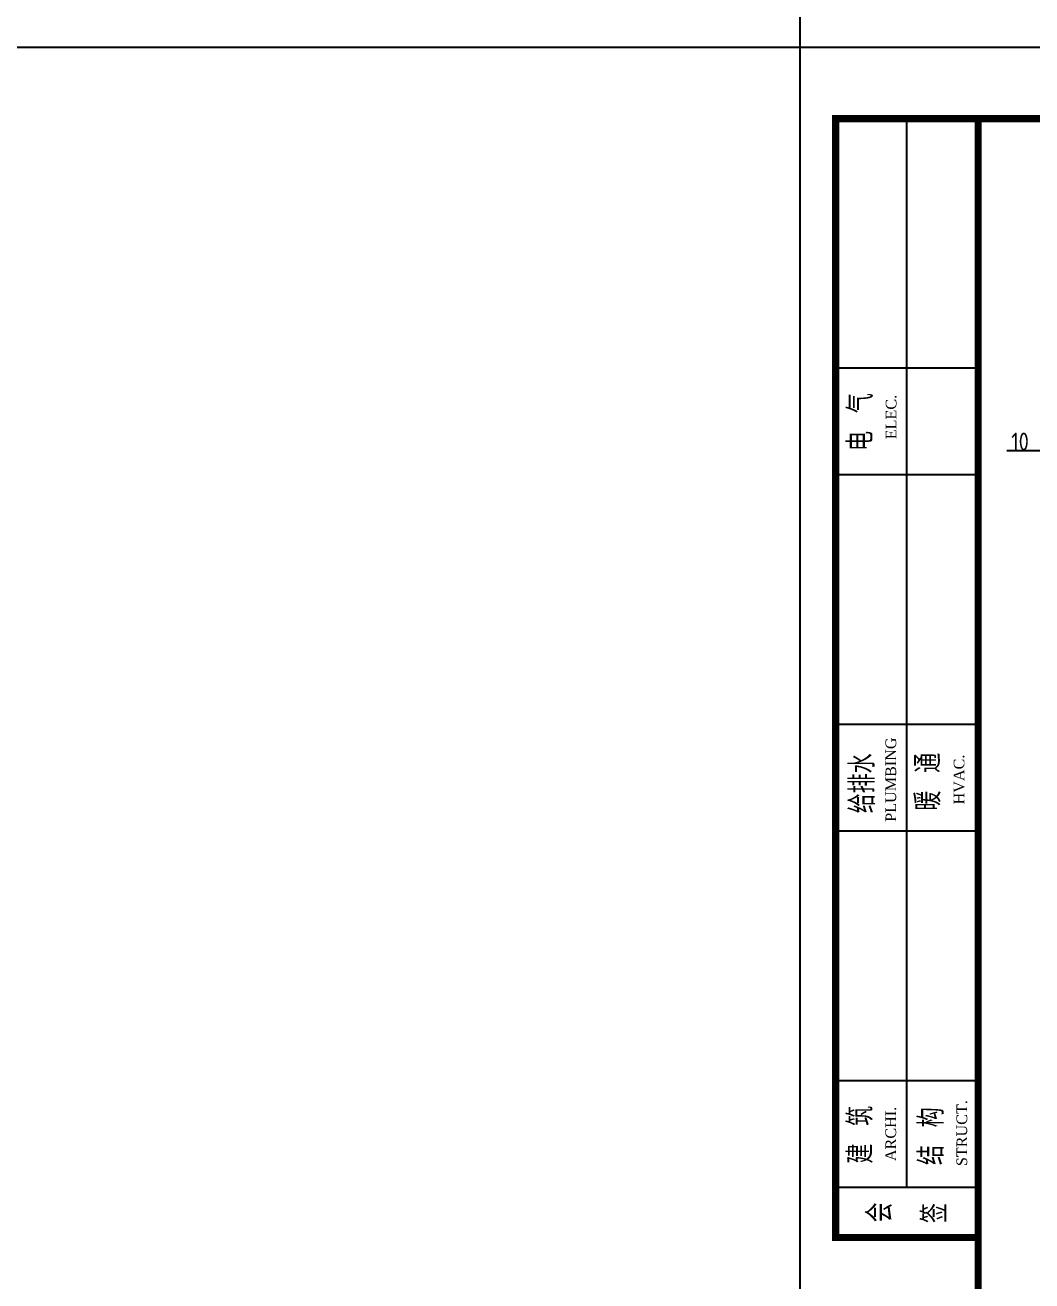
# Model space of a CAD drawing. Extents: x 14207793 to 14719554, y -1675802 to -1228715.
# Drawn here: x 14540980 to 14555110, y -1338001 to -1320381 of the extents above; entities that cross this region are included whole.
import ezdxf
from ezdxf.enums import TextEntityAlignment as Align

# ---------------------------------------------------------------- set-up
doc = ezdxf.new("R2010")
doc.units = 0
doc.header["$LTSCALE"] = 500
doc.header["$MEASUREMENT"] = 0
doc.layers.get('0').update_dxf_attribs({"linetype": 'CONTINUOUS'})
doc.layers.add('PUB_TITLE', color=4, linetype='CONTINUOUS')
doc.layers.add('焊缝标注', color=253, linetype='CONTINUOUS')
doc.styles.add('GHF', font='TIMES.TTF')
doc.styles.add('HZ', font='txt', dxfattribs={"width": 0.8, "bigfont": 'hztxt'})
doc.styles.get("Standard").update_dxf_attribs({"font": 'SYSZ.shx', "width": 0.75, "bigfont": 'SYFS.shx'})

msp = doc.modelspace()

# ---------------------------------------------------------------- linework, layer by layer
at = {"color": 4}
for p, q in [((14552355, -1321692.5), (14554355, -1321692.5)), ((14553355, -1336692.5), (14553355, -1321692.5)), ((14554355, -1325192.5), (14552355, -1325192.5)), ((14554355, -1326692.5), (14552355, -1326692.5)), ((14554355, -1330192.5), (14552355, -1330192.5)), ((14554355, -1331692.5), (14552355, -1331692.5)), ((14554355, -1335192.5), (14552355, -1335192.5)), ((14554355, -1336692.5), (14552355, -1336692.5)), ((14554355, -1337392.5), (14552355, -1337392.5))]:
    msp.add_line(p, q, dxfattribs=at)
at = {"color": 6}
msp.add_lwpolyline([(14538842.5, -1306817.5), (14551855, -1306817.5), (14551855, -1320692.5), (14538842.5, -1320692.5)], close=True, dxfattribs=at)
at = {"color": 4, "const_width": 100, "elevation": 1000}
msp.add_lwpolyline([(14552355, -1321692.5), (14554355, -1321692.5), (14554355, -1337392.5), (14552355, -1337392.5)], close=True, dxfattribs=at)
at = {"layer": 'PUB_TITLE'}
msp.add_lwpolyline([(14551855, -1362692.5), (14611255, -1362692.5), (14611255, -1320692.5), (14551855, -1320692.5)], close=True, dxfattribs=at)
at = {"layer": 'PUB_TITLE', "const_width": 100}
msp.add_lwpolyline([(14554355, -1361692.5), (14610255, -1361692.5), (14610255, -1321692.5), (14554355, -1321692.5)], close=True, dxfattribs=at)
at = {"layer": '焊缝标注'}
msp.add_line((14555549.74, -1326356.53), (14554759.98, -1326356.53), dxfattribs=at)

# ---------------------------------------------------------------- texts
at = {"color": 2, "style": 'HZ', "width": 0.8}
for s, p in [('电 气', (14552879.18, -1326355.3)), ('给排水', (14552904.48, -1331439.64)), ('暖 通', (14553827.87, -1331401.48)), ('建 筑', (14552878.23, -1336355.53)), ('结 构', (14553872.84, -1336375.67)), ('会', (14553149.28, -1337179.7)), ('签', (14553919.6, -1337189.23))]:
    msp.add_text(s, height=350, rotation=90, dxfattribs=at).set_placement(p)
at = {"color": 2, "style": 'GHF'}
for s, p in [('ELEC.', (14553208.46, -1326191.68)), ('PLUMBING', (14553204.83, -1331559.59)), ('HVAC.', (14554161.74, -1331315.34)), ('ARCHI.', (14553203.86, -1336320.26)), ('STRUCT.', (14554201.24, -1336390.78))]:
    msp.add_text(s, height=150, rotation=90, dxfattribs=at).set_placement(p)
at = {"layer": '焊缝标注', "width": 0.692323}
msp.add_text('10', height=250, dxfattribs=at).set_placement((14554819.98, -1326349.03), (14555067.24, -1326349.03), align=Align.FIT)

doc.saveas('drawing.dxf')
